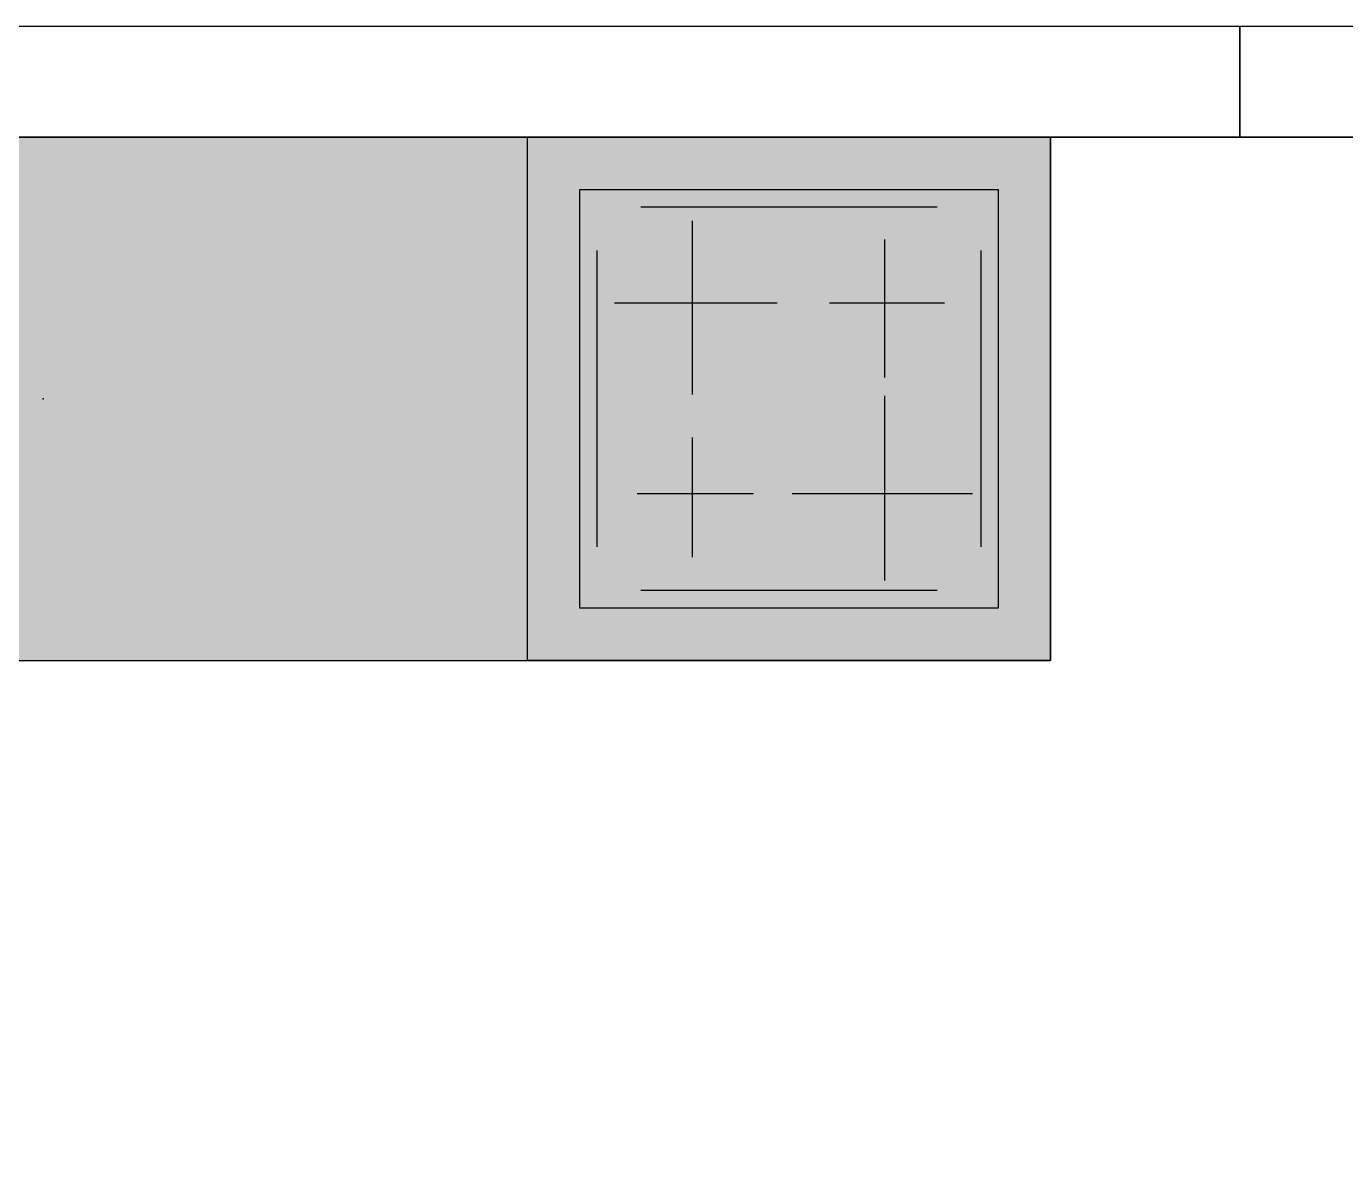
# Model space of a CAD drawing. Header units: millimetres. Extents: x 0 to 6171, y 0 to 4972.
# Drawn here: x 3144 to 4657, y 3666 to 4972 of the extents above; entities that cross this region are included whole.
import ezdxf

# ---------------------------------------------------------------- set-up
doc = ezdxf.new("R2010")
doc.units = ezdxf.units.MM
for name, color, linetype, true_color in [('Furniture', 37, 'Continuous', 0x75664f), ('FurnitureRefRec', 254, 'Continuous', 0xd5d5d5), ('PT Top Left', 52, 'Continuous', 0xcdcd00), ('PT Top Right Furniture', 200, 'Continuous', 0xbf3fff), ('Walls', 1, 'Continuous', 0xff0000)]:
    doc.layers.add(name, color=color, linetype=linetype, true_color=true_color)
doc.layers.add('Rooms$Living Room', color=7, linetype='Continuous')
doc.layers.add('Windows', color=7, linetype='Continuous')

# ---------------------------------------------------------------- blocks, each defined once
blk = doc.blocks.new('Keuken')
at = {"layer": 'Furniture'}
blk.add_hatch(color=7, dxfattribs=at).paths.add_polyline_path([(-1111.5, -300), (1200, -300), (1200, 300), (-1111.5, 300)], flags=0)
at = {"layer": 'Furniture', "color": 37, "true_color": 0x766750}
for p, q in [((-981.5, 220), (-641.5, 220)), ((-921.2, -3.3), (-921.2, 208.5)), ((-700.4, 44.3), (-700.4, 181.8)), ((-1031.5, -170), (-1031.5, 170)), ((-591.5, 170), (-591.5, -170)), ((-815.1, 108.8), (-1022.1, 108.8)), ((-637.1, 108.8), (-770.6, 108.8)), ((-700.4, -203.9), (-700.4, -4.8)), ((-921.2, -182.8), (-921.2, -24.4)), ((-857.9, -110), (-989.8, -110)), ((-611.3, -110), (-797.9, -110)), ((-641.5, -220), (-981.5, -220))]:
    blk.add_line(p, q, dxfattribs=at)
for points in [[(-1111.5, -300), (-1111.5, 300), (-511.5, 300), (-511.5, -300)], [(-1111.5, -300), (1200, -300), (1200, 300), (-1111.5, 300)], [(-1051.5, -240), (-1051.5, 240), (-571.5, 240), (-571.5, -240)]]:
    blk.add_lwpolyline(points, close=True, dxfattribs=at)
at = {"layer": 'FurnitureRefRec'}
blk.add_lwpolyline([(-1111.5, -300), (1200, -300), (1200, 300), (-1111.5, 300)], close=True, dxfattribs=at)
at = {"layer": 'PT Top Right Furniture'}
blk.add_point((-1111.5, -300), dxfattribs=at)

msp = doc.modelspace()

# ---------------------------------------------------------------- linework, layer by layer
at = {"layer": 'PT Top Left'}
for p in [(4535.6, 4972), (4535.6, 4845), (3162.8, 4545)]:
    msp.add_point(p, dxfattribs=at)
at = {"layer": 'Rooms$Living Room'}
msp.add_lwpolyline([(2007, 4845), (2007, 3156), (3132.5, 3156), (3132.5, 1326), (6043.6, 1326), (6043.6, 4845)], close=True, dxfattribs=at)
at = {"layer": 'Walls'}
for p, q in [((4535.6, 4972), (2709.5, 4972)), ((4535.6, 4845), (4535.6, 4972)), ((2709.5, 4845), (4535.6, 4845))]:
    msp.add_line(p, q, dxfattribs=at)
at = {"layer": 'Windows'}
msp.add_lwpolyline([(4535.6, 4845), (5635.6, 4845), (5635.6, 4972), (4535.6, 4972)], close=True, dxfattribs=at)

# ---------------------------------------------------------------- block references
at = {"layer": 'Furniture', "rotation": 179.9999999999998}
msp.add_blockref('Keuken', (3207, 4545), dxfattribs=at)

doc.saveas('drawing.dxf')
